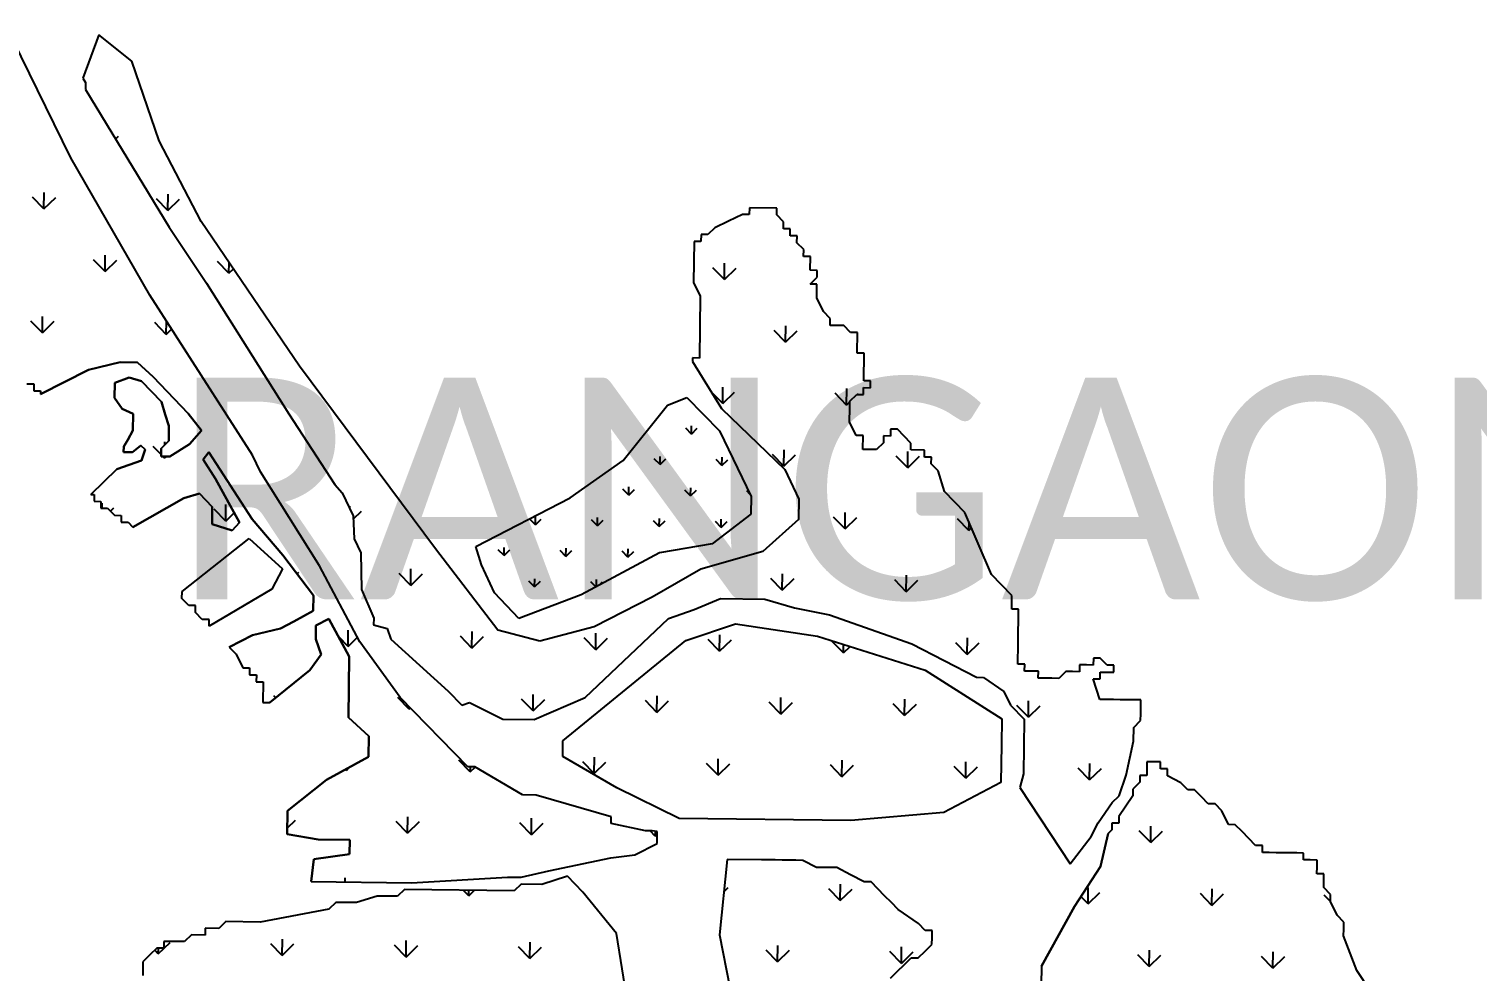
# Model space of a CAD drawing. Header units: metres. Extents: x 265309 to 267425, y 2141467 to 2144180.
# Drawn here: x 265851 to 266691, y 2142648 to 2143194 of the extents above; entities that cross this region are included whole.
import ezdxf

# ---------------------------------------------------------------- set-up
doc = ezdxf.new("R2010")
doc.units = ezdxf.units.M
doc.layers.add('MANGROOVES', color=112, linetype='Continuous')
doc.layers.add('VILLAGE NAME', color=250, linetype='Continuous')
doc.styles.add('MtXpl_Calibri', font='calibri.ttf')

msp = doc.modelspace()

# ---------------------------------------------------------------- linework, layer by layer
at = {"layer": 'MANGROOVES'}
for p, q in [((265875.26, 2143119.45), (265829.05, 2143213.31)), ((265891.41, 2143190.88), (265882.13, 2143165.73)), ((265910.58, 2143175.46), (265891.41, 2143190.88)), ((265926.32, 2143129.34), (265910.58, 2143175.46)), ((265882.13, 2143165.73), (265883.77, 2143163.11)), ((265883.77, 2143163.11), (265883.72, 2143159.14)), ((265883.72, 2143159.14), (265932.25, 2143079.34)), ((265950.83, 2143082.54), (265926.32, 2143129.34)), ((265921.05, 2143039.79), (265875.26, 2143119.45)), ((266268.73, 2143090.55), (266268.67, 2143086.57)), ((266284.64, 2143090.35), (266268.73, 2143090.55)), ((266284.59, 2143086.37), (266284.64, 2143090.35)), ((266007.85, 2142998.71), (265950.83, 2143082.54)), ((266256.69, 2143082.75), (266248.69, 2143078.87)), ((266264.7, 2143086.62), (266256.69, 2143082.75)), ((266268.67, 2143086.57), (266264.7, 2143086.62)), ((266288.51, 2143082.34), (266284.59, 2143086.37)), ((266288.46, 2143078.36), (266288.51, 2143082.34)), ((265932.25, 2143079.34), (265953.89, 2143046.83)), ((266240.68, 2143074.99), (266240.63, 2143071.01)), ((266244.66, 2143074.94), (266240.68, 2143074.99)), ((266248.69, 2143078.87), (266244.66, 2143074.94)), ((266292.44, 2143078.31), (266288.46, 2143078.36)), ((266292.39, 2143074.33), (266292.44, 2143078.31)), ((266296.36, 2143074.28), (266292.39, 2143074.33)), ((266296.31, 2143070.3), (266296.36, 2143074.28)), ((266236.65, 2143071.07), (266236.35, 2143047.2)), ((266240.63, 2143071.01), (266236.65, 2143071.07)), ((266300.24, 2143066.27), (266296.31, 2143070.3)), ((266300.19, 2143062.29), (266300.24, 2143066.27)), ((266304.17, 2143062.24), (266300.19, 2143062.29)), ((266304.07, 2143054.29), (266304.17, 2143062.24)), ((266303.96, 2143046.33), (266307.99, 2143050.26)), ((266308.04, 2143054.24), (266304.07, 2143054.29)), ((266307.99, 2143050.26), (266308.04, 2143054.24)), ((265980.46, 2142947.02), (265921.05, 2143039.79)), ((265953.89, 2143046.83), (266001.65, 2142971.13)), ((266236.35, 2143047.2), (266240.22, 2143039.19)), ((266307.94, 2143046.28), (266303.96, 2143046.33)), ((266307.84, 2143038.32), (266307.94, 2143046.28)), ((266240.22, 2143039.19), (266239.76, 2143003.39)), ((266311.71, 2143030.32), (266307.84, 2143038.32)), ((266315.64, 2143026.29), (266311.71, 2143030.32)), ((266315.59, 2143022.31), (266315.64, 2143026.29)), ((266323.55, 2143022.21), (266315.59, 2143022.31)), ((266327.47, 2143018.18), (266323.55, 2143022.21)), ((266331.45, 2143018.13), (266327.47, 2143018.18)), ((266331.3, 2143006.19), (266331.45, 2143018.13)), ((266335.27, 2143006.14), (266331.3, 2143006.19)), ((266335.07, 2142990.23), (266335.27, 2143006.14)), ((265903.71, 2143001.04), (265885.47, 2142996.58)), ((265885.47, 2142996.58), (265903.71, 2143001.04)), ((265913.85, 2143000.91), (265903.71, 2143001.04)), ((265903.71, 2143001.04), (265913.85, 2143000.91)), ((265923, 2142992.55), (265913.85, 2143000.91)), ((265913.85, 2143000.91), (265923, 2142992.55)), ((266086.66, 2142892.85), (266007.85, 2142998.71)), ((266235.79, 2143003.44), (266235.76, 2143001.45)), ((266235.76, 2143001.45), (266252.5, 2142974.2)), ((266239.76, 2143003.39), (266235.79, 2143003.44)), ((265885.47, 2142996.58), (265857.59, 2142982.41)), ((265857.59, 2142982.41), (265885.47, 2142996.58)), ((265900.62, 2142989.09), (265909.05, 2142992.13)), ((265909.05, 2142992.13), (265900.62, 2142989.09)), ((265909.05, 2142992.13), (265916.22, 2142990.09)), ((265916.22, 2142990.09), (265909.05, 2142992.13)), ((265916.22, 2142990.09), (265927.76, 2142977.96)), ((265927.76, 2142977.96), (265916.22, 2142990.09)), ((265943.27, 2142971.31), (265923, 2142992.55)), ((265923, 2142992.55), (265943.27, 2142971.31)), ((266339.05, 2142990.18), (266335.07, 2142990.23)), ((266339, 2142986.2), (266339.05, 2142990.18)), ((265849.71, 2142988.48), (265853.69, 2142988.43)), ((265853.69, 2142988.43), (265853.64, 2142984.45)), ((265853.64, 2142984.45), (265857.61, 2142984.4)), ((265857.61, 2142984.4), (265857.59, 2142982.41)), ((265900.5, 2142980.25), (265900.62, 2142989.09)), ((265900.62, 2142989.09), (265900.5, 2142980.25)), ((266326.96, 2142978.4), (266330.99, 2142982.32)), ((266330.99, 2142982.32), (266334.97, 2142982.27)), ((266334.97, 2142982.27), (266335.02, 2142986.25)), ((266335.02, 2142986.25), (266339, 2142986.2)), ((265904.92, 2142974.05), (265900.5, 2142980.25)), ((265900.5, 2142980.25), (265904.92, 2142974.05)), ((265911.33, 2142970.97), (265904.92, 2142974.05)), ((265904.92, 2142974.05), (265911.33, 2142970.97)), ((265927.76, 2142977.96), (265929.92, 2142970.59)), ((265929.92, 2142970.59), (265927.76, 2142977.96)), ((266195.49, 2142944.02), (266221.16, 2142975.99)), ((266221.16, 2142975.99), (266232.44, 2142980.48)), ((266232.44, 2142980.48), (266251.47, 2142961.22)), ((266252.5, 2142974.2), (266289.26, 2142938.82)), ((266326.81, 2142966.46), (266326.91, 2142974.42)), ((266326.91, 2142974.42), (266326.96, 2142978.4)), ((265911.21, 2142961.39), (265911.33, 2142970.97)), ((265911.33, 2142970.97), (265911.21, 2142961.39)), ((265929.92, 2142970.59), (265932.08, 2142964.12)), ((265932.08, 2142964.12), (265929.92, 2142970.59)), ((265932.08, 2142964.12), (265931.97, 2142955.43)), ((265931.97, 2142955.43), (265932.08, 2142964.12)), ((265950.94, 2142961.48), (265943.27, 2142971.31)), ((265943.27, 2142971.31), (265950.94, 2142961.48)), ((266001.65, 2142971.13), (266028.35, 2142930.12)), ((266330.69, 2142958.45), (266326.81, 2142966.46)), ((265905.84, 2142952.17), (265908.29, 2142956.03)), ((265908.29, 2142956.03), (265905.84, 2142952.17)), ((265908.29, 2142956.03), (265911.21, 2142961.39)), ((265911.21, 2142961.39), (265908.29, 2142956.03)), ((265944.09, 2142953.48), (265950.94, 2142961.48)), ((265950.94, 2142961.48), (265944.09, 2142953.48)), ((266251.47, 2142961.22), (266269.76, 2142923.2)), ((266334.66, 2142958.4), (266330.69, 2142958.45)), ((266334.56, 2142950.45), (266334.66, 2142958.4)), ((266346.6, 2142958.25), (266346.55, 2142954.27)), ((266350.57, 2142958.2), (266346.6, 2142958.25)), ((266350.62, 2142962.18), (266350.57, 2142958.2)), ((266354.6, 2142962.13), (266350.62, 2142962.18)), ((266358.53, 2142958.1), (266354.6, 2142962.13)), ((266362.46, 2142954.07), (266358.53, 2142958.1)), ((265905.8, 2142948.87), (265905.84, 2142952.17)), ((265905.84, 2142952.17), (265905.8, 2142948.87)), ((265910.9, 2142948.81), (265905.8, 2142948.87)), ((265905.8, 2142948.87), (265910.9, 2142948.81)), ((265915.74, 2142952.64), (265910.9, 2142948.81)), ((265910.9, 2142948.81), (265915.74, 2142952.64)), ((265918.26, 2142950.36), (265915.74, 2142952.64)), ((265915.74, 2142952.64), (265918.26, 2142950.36)), ((265916.23, 2142944.09), (265918.26, 2142950.36)), ((265918.26, 2142950.36), (265916.23, 2142944.09)), ((265927.57, 2142950.99), (265927.51, 2142946.35)), ((265927.51, 2142946.35), (265927.57, 2142950.99)), ((265931.97, 2142955.43), (265927.57, 2142950.99)), ((265927.57, 2142950.99), (265931.97, 2142955.43)), ((265932.6, 2142946.28), (265944.09, 2142953.48)), ((265944.09, 2142953.48), (265932.6, 2142946.28)), ((265955.12, 2142948.81), (265952.01, 2142944.62)), ((265952.01, 2142944.62), (265955.12, 2142948.81)), ((265980.27, 2142909.92), (265955.12, 2142948.81)), ((265955.12, 2142948.81), (265980.27, 2142909.92)), ((266342.52, 2142950.35), (266334.56, 2142950.45)), ((266346.55, 2142954.27), (266342.52, 2142950.35)), ((266362.4, 2142950.09), (266362.46, 2142954.07)), ((266370.36, 2142949.99), (266362.4, 2142950.09)), ((266370.31, 2142946.01), (266370.36, 2142949.99)), ((265886.68, 2142924.35), (265901.92, 2142938.88)), ((265901.92, 2142938.88), (265886.68, 2142924.35)), ((265901.92, 2142938.88), (265916.23, 2142944.09)), ((265916.23, 2142944.09), (265901.92, 2142938.88)), ((265927.51, 2142946.35), (265932.6, 2142946.28)), ((265932.6, 2142946.28), (265927.51, 2142946.35)), ((265952.01, 2142944.62), (265959.01, 2142933.31)), ((265959.01, 2142933.31), (265952.01, 2142944.62)), ((265985.09, 2142937.45), (265980.46, 2142947.02)), ((266164.88, 2142922.26), (266195.49, 2142944.02)), ((266289.26, 2142938.82), (266297.39, 2142921.64)), ((266374.29, 2142945.96), (266370.31, 2142946.01)), ((266374.24, 2142941.98), (266374.29, 2142945.96)), ((266378.16, 2142937.95), (266374.24, 2142941.98)), ((265959.01, 2142933.31), (265972.98, 2142908)), ((265972.98, 2142908), (265959.01, 2142933.31)), ((266019.42, 2142882.86), (265985.09, 2142937.45)), ((266381.99, 2142925.97), (266378.16, 2142937.95)), ((265886.68, 2142924.35), (265888.67, 2142924.32)), ((265888.67, 2142924.32), (265888.62, 2142920.35)), ((265940.63, 2142922.12), (265911.05, 2142905.39)), ((265911.05, 2142905.39), (265940.63, 2142922.12)), ((265949.86, 2142924.91), (265940.63, 2142922.12)), ((265940.63, 2142922.12), (265949.86, 2142924.91)), ((265957.19, 2142917.09), (265949.86, 2142924.91)), ((265949.86, 2142924.91), (265957.19, 2142917.09)), ((266028.35, 2142930.12), (266032.54, 2142925.16)), ((266032.54, 2142925.16), (266039, 2142911.82)), ((266110.07, 2142894.2), (266164.88, 2142922.26)), ((266269.76, 2142923.2), (266269.63, 2142912.92)), ((266393.77, 2142913.88), (266381.99, 2142925.97)), ((265888.62, 2142920.35), (265892.6, 2142920.29)), ((265892.6, 2142920.29), (265892.54, 2142916.32)), ((265892.54, 2142916.32), (265896.52, 2142916.27)), ((265896.52, 2142916.27), (265900.45, 2142912.24)), ((265957.07, 2142907.04), (265957.19, 2142917.09)), ((265957.19, 2142917.09), (265957.07, 2142907.04)), ((266297.39, 2142921.64), (266297.24, 2142909.88)), ((266409.22, 2142877.87), (266393.77, 2142913.88)), ((265900.45, 2142912.24), (265904.43, 2142912.19)), ((265904.43, 2142912.19), (265904.38, 2142908.21)), ((265904.38, 2142908.21), (265908.35, 2142908.16)), ((265908.35, 2142908.16), (265911.05, 2142905.39)), ((265968.69, 2142903.4), (265957.07, 2142907.04)), ((265957.07, 2142907.04), (265968.69, 2142903.4)), ((265972.98, 2142908), (265968.69, 2142903.4)), ((265968.69, 2142903.4), (265972.98, 2142908)), ((265998.23, 2142889.2), (265980.27, 2142909.92)), ((265980.27, 2142909.92), (265998.23, 2142889.2)), ((266039, 2142911.82), (266039.51, 2142898.52)), ((266269.63, 2142912.92), (266247.21, 2142895.65)), ((266297.24, 2142909.88), (266276.5, 2142891.18)), ((265939.66, 2142867.97), (265978.69, 2142898.74)), ((265978.69, 2142898.74), (265997.87, 2142881.15)), ((266039.51, 2142898.52), (266043.38, 2142890.51)), ((266015.93, 2142865.75), (265998.23, 2142889.2)), ((265998.23, 2142889.2), (266015.93, 2142865.75)), ((266043.38, 2142890.51), (266043.8, 2142869.24)), ((266122.89, 2142845.71), (266086.66, 2142892.85)), ((266113.37, 2142883.47), (266110.07, 2142894.2)), ((266216.65, 2142890.44), (266171.21, 2142866.15)), ((266247.21, 2142895.65), (266216.65, 2142890.44)), ((266276.5, 2142891.18), (266240.67, 2142881.01)), ((265997.87, 2142881.15), (265991.74, 2142869.38)), ((266042.72, 2142838.8), (266019.42, 2142882.86)), ((266120.97, 2142867.28), (266113.37, 2142883.47)), ((266240.67, 2142881.01), (266212.37, 2142864.68)), ((266421, 2142865.79), (266409.22, 2142877.87)), ((265939.61, 2142863.99), (265939.66, 2142867.97)), ((265943.54, 2142859.96), (265939.61, 2142863.99)), ((265991.74, 2142869.38), (265955.32, 2142847.87)), ((266015.82, 2142856.87), (266015.93, 2142865.75)), ((266015.93, 2142865.75), (266015.82, 2142856.87)), ((266043.8, 2142869.24), (266050.85, 2142852.62)), ((266134.93, 2142852.48), (266120.97, 2142867.28)), ((266171.21, 2142866.15), (266134.93, 2142852.48)), ((266212.37, 2142864.68), (266178.73, 2142847.65)), ((266236.72, 2142857.6), (266251.9, 2142863.97)), ((266251.9, 2142863.97), (266277.76, 2142863.64)), ((266277.76, 2142863.64), (266294.9, 2142858.56)), ((266420.95, 2142861.81), (266421, 2142865.79)), ((265947.52, 2142859.91), (265943.54, 2142859.96)), ((265947.47, 2142855.93), (265947.52, 2142859.91)), ((265951.39, 2142851.9), (265947.47, 2142855.93)), ((266004.58, 2142850.64), (266015.82, 2142856.87)), ((266015.82, 2142856.87), (266004.58, 2142850.64)), ((266221.92, 2142852.42), (266236.72, 2142857.6)), ((266294.9, 2142858.56), (266315.26, 2142854.47)), ((266420.9, 2142857.83), (266420.95, 2142861.81)), ((266424.87, 2142857.78), (266420.9, 2142857.83)), ((266424.82, 2142853.8), (266424.87, 2142857.78)), ((265955.37, 2142851.85), (265951.39, 2142851.9)), ((265955.32, 2142847.87), (265955.37, 2142851.85)), ((265980.55, 2142842.76), (265996.78, 2142846.65)), ((265996.78, 2142846.65), (265980.55, 2142842.76)), ((265996.78, 2142846.65), (266004.58, 2142850.64)), ((266004.58, 2142850.64), (265996.78, 2142846.65)), ((266017.32, 2142848.36), (266017.22, 2142840.4)), ((266017.22, 2142840.4), (266017.32, 2142848.36)), ((266024.89, 2142852.14), (266017.32, 2142848.36)), ((266017.32, 2142848.36), (266024.89, 2142852.14)), ((266036.68, 2142830.36), (266024.89, 2142852.14)), ((266024.89, 2142852.14), (266036.68, 2142830.36)), ((266050.85, 2142852.62), (266050.8, 2142848.64)), ((266050.8, 2142848.64), (266058.74, 2142846.55)), ((266058.74, 2142846.55), (266060.75, 2142840.45)), ((266178.73, 2142847.65), (266147.11, 2142839.33)), ((266173.58, 2142806.61), (266221.92, 2142852.42)), ((266231.91, 2142839.54), (266260.7, 2142849.2)), ((266260.7, 2142849.2), (266308.25, 2142842.14)), ((266315.26, 2142854.47), (266362.92, 2142837.7)), ((266424.72, 2142845.84), (266424.77, 2142849.82)), ((266424.77, 2142849.82), (266424.82, 2142853.8)), ((265967.1, 2142835.79), (265980.55, 2142842.76)), ((265980.55, 2142842.76), (265967.1, 2142835.79)), ((266017.22, 2142840.4), (266020.29, 2142831.48)), ((266020.29, 2142831.48), (266017.22, 2142840.4)), ((266066.18, 2142806.66), (266042.72, 2142838.8)), ((266060.75, 2142840.45), (266094.07, 2142810.29)), ((266147.11, 2142839.33), (266122.89, 2142845.71)), ((266160.59, 2142781.38), (266231.91, 2142839.54)), ((266308.25, 2142842.14), (266370.7, 2142822.37)), ((266424.62, 2142837.89), (266424.67, 2142841.87)), ((266424.67, 2142841.87), (266424.72, 2142845.84)), ((265967.1, 2142835.79), (265971.03, 2142831.76)), ((265971.03, 2142831.76), (265974.9, 2142823.75)), ((266020.29, 2142831.48), (266013.8, 2142822.45)), ((266013.8, 2142822.45), (266020.29, 2142831.48)), ((266036.23, 2142795.07), (266036.68, 2142830.36)), ((266036.68, 2142830.36), (266036.23, 2142795.07)), ((266362.92, 2142837.7), (266400.5, 2142818.3)), ((266424.47, 2142825.95), (266424.52, 2142829.93)), ((266424.52, 2142829.93), (266424.57, 2142833.91)), ((266424.57, 2142833.91), (266424.62, 2142837.89)), ((265974.9, 2142823.75), (265978.88, 2142823.7)), ((265978.88, 2142823.7), (265978.83, 2142819.72)), ((266013.8, 2142822.45), (265990.56, 2142803.65)), ((265990.56, 2142803.65), (266013.8, 2142822.45)), ((266370.7, 2142822.37), (266415.12, 2142794.23)), ((266428.44, 2142825.9), (266424.47, 2142825.95)), ((266428.39, 2142821.92), (266428.44, 2142825.9)), ((266432.37, 2142821.87), (266428.39, 2142821.92)), ((266436.35, 2142821.82), (266432.37, 2142821.87)), ((266436.3, 2142817.84), (266436.35, 2142821.82)), ((266452.26, 2142821.62), (266448.23, 2142817.69)), ((266456.24, 2142821.57), (266452.26, 2142821.62)), ((266460.21, 2142821.52), (266456.24, 2142821.57)), ((266460.26, 2142825.49), (266460.21, 2142821.52)), ((266464.24, 2142825.44), (266460.26, 2142825.49)), ((266468.22, 2142825.39), (266464.24, 2142825.44)), ((266468.27, 2142829.37), (266468.22, 2142825.39)), ((266472.25, 2142829.32), (266468.27, 2142829.37)), ((266472.1, 2142817.39), (266472.15, 2142821.36)), ((266472.15, 2142821.36), (266476.12, 2142821.31)), ((266476.17, 2142825.29), (266472.25, 2142829.32)), ((266476.12, 2142821.31), (266480.1, 2142821.26)), ((266480.15, 2142825.24), (266476.17, 2142825.29)), ((266480.1, 2142821.26), (266480.15, 2142825.24)), ((265978.83, 2142819.72), (265982.81, 2142819.67)), ((265982.81, 2142819.67), (265982.76, 2142815.69)), ((265982.76, 2142815.69), (265986.73, 2142815.64)), ((265986.73, 2142815.64), (265986.58, 2142803.71)), ((266400.5, 2142818.3), (266404.47, 2142818.25)), ((266404.47, 2142818.25), (266416.31, 2142810.14)), ((266440.28, 2142817.79), (266436.3, 2142817.84)), ((266444.25, 2142817.74), (266440.28, 2142817.79)), ((266448.23, 2142817.69), (266444.25, 2142817.74)), ((266471.94, 2142805.45), (266468.12, 2142817.44)), ((266468.12, 2142817.44), (266472.1, 2142817.39)), ((266105.45, 2142766.37), (266066.18, 2142806.66)), ((266094.07, 2142810.29), (266101.93, 2142802.23)), ((266143.99, 2142793.73), (266173.58, 2142806.61)), ((266416.31, 2142810.14), (266420.18, 2142802.13)), ((266475.92, 2142805.4), (266471.94, 2142805.45)), ((266479.9, 2142805.35), (266475.92, 2142805.4)), ((266483.88, 2142805.3), (266479.9, 2142805.35)), ((266487.85, 2142805.25), (266483.88, 2142805.3)), ((266491.83, 2142805.2), (266487.85, 2142805.25)), ((266495.81, 2142805.15), (266491.83, 2142805.2)), ((266495.76, 2142801.17), (266495.81, 2142805.15)), ((265986.58, 2142803.71), (265990.56, 2142803.65)), ((266101.93, 2142802.23), (266106.48, 2142803.71)), ((266106.48, 2142803.71), (266125.69, 2142793.97)), ((266420.18, 2142802.13), (266428.04, 2142794.08)), ((266495.66, 2142793.21), (266495.71, 2142797.19)), ((266495.71, 2142797.19), (266495.76, 2142801.17)), ((266047.94, 2142784.22), (266036.23, 2142795.07)), ((266036.23, 2142795.07), (266047.94, 2142784.22)), ((266125.69, 2142793.97), (266143.99, 2142793.73)), ((266415.12, 2142794.23), (266414.93, 2142779.2)), ((266428.04, 2142794.08), (266427.63, 2142762.25)), ((266491.52, 2142781.33), (266491.63, 2142789.28)), ((266491.63, 2142789.28), (266495.66, 2142793.21)), ((266047.79, 2142772.09), (266047.94, 2142784.22)), ((266047.94, 2142784.22), (266047.79, 2142772.09)), ((266160.47, 2142772.43), (266160.59, 2142781.38)), ((266414.93, 2142779.2), (266414.65, 2142757.36)), ((266487.29, 2142761.49), (266491.52, 2142781.33)), ((266023.47, 2142758.75), (266047.79, 2142772.09)), ((266047.79, 2142772.09), (266023.47, 2142758.75)), ((266191.77, 2142754.13), (266160.47, 2142772.43)), ((266109.43, 2142766.32), (266105.45, 2142766.37)), ((266137.06, 2142750.05), (266109.43, 2142766.32)), ((266499.28, 2142765.31), (266499.23, 2142761.33)), ((266499.33, 2142769.29), (266499.28, 2142765.31)), ((266503.3, 2142769.24), (266499.33, 2142769.29)), ((266507.28, 2142769.19), (266503.3, 2142769.24)), ((266507.23, 2142765.21), (266507.28, 2142769.19)), ((266511.21, 2142765.16), (266507.23, 2142765.21)), ((266511.16, 2142761.18), (266511.21, 2142765.16)), ((266000.91, 2142740.82), (266023.47, 2142758.75)), ((266023.47, 2142758.75), (266000.91, 2142740.82)), ((266228.08, 2142736.48), (266191.77, 2142754.13)), ((266414.65, 2142757.36), (266381.47, 2142739.89)), ((266427.63, 2142762.25), (266425.54, 2142754.32)), ((266425.54, 2142754.32), (266454.81, 2142710.18)), ((266425.54, 2142754.32), (266454.81, 2142710.18)), ((266483.16, 2142749.6), (266487.29, 2142761.49)), ((266495.2, 2142757.41), (266491.17, 2142753.48)), ((266495.25, 2142761.39), (266495.2, 2142757.41)), ((266499.23, 2142761.33), (266495.25, 2142761.39)), ((266519.06, 2142757.1), (266511.16, 2142761.18)), ((266522.99, 2142753.07), (266519.06, 2142757.1)), ((266145.02, 2142749.95), (266137.06, 2142750.05)), ((266188.62, 2142737.46), (266145.02, 2142749.95)), ((266471.03, 2142733.84), (266479.13, 2142745.68)), ((266479.13, 2142745.68), (266483.16, 2142749.6)), ((266491.12, 2142749.5), (266483.01, 2142737.67)), ((266491.17, 2142753.48), (266491.12, 2142749.5)), ((266526.97, 2142753.02), (266522.99, 2142753.07)), ((266530.89, 2142748.99), (266526.97, 2142753.02)), ((266534.82, 2142744.96), (266530.89, 2142748.99)), ((266000.74, 2142727.39), (266000.91, 2142740.82)), ((266000.91, 2142740.82), (266000.74, 2142727.39)), ((266188.57, 2142733.48), (266188.62, 2142737.46)), ((266381.47, 2142739.89), (266327.67, 2142735.2)), ((266483.01, 2142737.67), (266482.96, 2142733.69)), ((266538.8, 2142744.91), (266534.82, 2142744.96)), ((266542.72, 2142740.88), (266538.8, 2142744.91)), ((266546.6, 2142732.88), (266542.72, 2142740.88)), ((266208.4, 2142729.24), (266188.57, 2142733.48)), ((266212.38, 2142729.19), (266208.4, 2142729.24)), ((266215.18, 2142728.89), (266212.38, 2142729.19)), ((266215.32, 2142721.93), (266215.18, 2142728.89)), ((266215.32, 2142721.93), (266215.18, 2142728.81)), ((266327.67, 2142735.2), (266228.08, 2142736.48)), ((266466.95, 2142725.94), (266471.03, 2142733.84)), ((266478.93, 2142729.76), (266476.92, 2142727.8)), ((266478.98, 2142733.74), (266478.93, 2142729.76)), ((266482.96, 2142733.69), (266478.98, 2142733.74)), ((266550.58, 2142732.83), (266546.6, 2142732.88)), ((266554.5, 2142728.8), (266550.58, 2142732.83)), ((266558.43, 2142724.77), (266554.5, 2142728.8)), ((266018.7, 2142724.2), (266000.74, 2142727.39)), ((266000.74, 2142727.39), (266018.7, 2142724.2)), ((266036.92, 2142723.97), (266018.7, 2142724.2)), ((266018.7, 2142724.2), (266036.92, 2142723.97)), ((266036.82, 2142715.77), (266036.92, 2142723.97)), ((266036.92, 2142723.97), (266036.82, 2142715.77)), ((266202.26, 2142715.4), (266215.32, 2142721.93)), ((266202.26, 2142715.4), (266215.32, 2142721.93)), ((266454.81, 2142710.18), (266466.95, 2142725.94)), ((266472.37, 2142708.55), (266476.92, 2142727.8)), ((266476.92, 2142727.8), (266472.37, 2142708.55)), ((266562.36, 2142720.74), (266558.43, 2142724.77)), ((266566.33, 2142720.69), (266562.36, 2142720.74)), ((266566.28, 2142716.71), (266566.33, 2142720.69)), ((266014.51, 2142699.9), (266016.05, 2142712.85)), ((266016.05, 2142712.85), (266014.51, 2142699.9)), ((266016.05, 2142712.85), (266036.82, 2142715.77)), ((266036.82, 2142715.77), (266016.05, 2142712.85)), ((266152.41, 2142706.09), (266188.31, 2142713.59)), ((266188.31, 2142713.59), (266202.26, 2142715.4)), ((266255.93, 2142712.72), (266251.4, 2142669.01)), ((266275.82, 2142712.47), (266255.93, 2142712.72)), ((266283.78, 2142712.37), (266275.82, 2142712.47)), ((266287.75, 2142712.32), (266283.78, 2142712.37)), ((266291.73, 2142712.27), (266287.75, 2142712.32)), ((266295.71, 2142712.21), (266291.73, 2142712.27)), ((266299.69, 2142712.16), (266295.71, 2142712.21)), ((266307.59, 2142708.08), (266299.69, 2142712.16)), ((266570.26, 2142716.66), (266566.28, 2142716.71)), ((266574.24, 2142716.61), (266570.26, 2142716.66)), ((266578.22, 2142716.56), (266574.24, 2142716.61)), ((266582.19, 2142716.51), (266578.22, 2142716.56)), ((266586.17, 2142716.45), (266582.19, 2142716.51)), ((266590.15, 2142716.4), (266586.17, 2142716.45)), ((266590.1, 2142712.43), (266590.15, 2142716.4)), ((266594.08, 2142712.37), (266590.1, 2142712.43)), ((266598.05, 2142712.32), (266594.08, 2142712.37)), ((266598, 2142708.35), (266598.05, 2142712.32)), ((266136.45, 2142702.32), (266152.41, 2142706.09)), ((266319.52, 2142707.93), (266307.59, 2142708.08)), ((266327.43, 2142703.85), (266319.52, 2142707.93)), ((266335.33, 2142699.77), (266327.43, 2142703.85)), ((266457.28, 2142685.43), (266472.37, 2142708.55)), ((266472.37, 2142708.55), (266457.28, 2142685.43)), ((266597.95, 2142704.37), (266598, 2142708.35)), ((266601.93, 2142704.32), (266597.95, 2142704.37)), ((266601.88, 2142700.34), (266601.93, 2142704.32)), ((266014.51, 2142699.9), (266072.76, 2142699.15)), ((266068.73, 2142695.23), (266064.71, 2142691.3)), ((266132.37, 2142694.41), (266068.73, 2142695.23)), ((266072.76, 2142699.15), (266128.5, 2142702.42)), ((266128.5, 2142702.42), (266136.45, 2142702.32)), ((266136.4, 2142698.34), (266132.37, 2142694.41)), ((266148.34, 2142698.19), (266136.4, 2142698.34)), ((266163.33, 2142702.97), (266148.34, 2142698.19)), ((266172.15, 2142693.69), (266163.33, 2142702.97)), ((266339.31, 2142699.72), (266335.33, 2142699.77)), ((266347.16, 2142691.66), (266339.31, 2142699.72)), ((266601.83, 2142696.36), (266601.88, 2142700.34)), ((266605.75, 2142692.33), (266601.83, 2142696.36)), ((266028.86, 2142687.78), (266024.83, 2142683.85)), ((266040.79, 2142687.63), (266028.86, 2142687.78)), ((266052.77, 2142691.45), (266040.79, 2142687.63)), ((266064.71, 2142691.3), (266052.77, 2142691.45)), ((266191.73, 2142669.77), (266172.15, 2142693.69)), ((266351.09, 2142687.63), (266347.16, 2142691.66)), ((266355.02, 2142683.6), (266351.09, 2142687.63)), ((266605.7, 2142688.35), (266605.75, 2142692.33)), ((266609.58, 2142680.35), (266605.7, 2142688.35)), ((266024.83, 2142683.85), (265984.95, 2142676.4)), ((266366.85, 2142675.49), (266355.02, 2142683.6)), ((266438.14, 2142650.71), (266457.28, 2142685.43)), ((266457.28, 2142685.43), (266438.14, 2142650.71)), ((266613.5, 2142676.32), (266609.58, 2142680.35)), ((265953.08, 2142672.83), (265953.03, 2142668.86)), ((265961.03, 2142672.73), (265953.08, 2142672.83)), ((265965.06, 2142676.66), (265961.03, 2142672.73)), ((265984.95, 2142676.4), (265965.06, 2142676.66)), ((266370.77, 2142671.47), (266366.85, 2142675.49)), ((266374.75, 2142671.41), (266370.77, 2142671.47)), ((266374.7, 2142667.44), (266374.75, 2142671.41)), ((266613.4, 2142668.36), (266613.45, 2142672.34)), ((266613.45, 2142672.34), (266613.5, 2142676.32)), ((265929.11, 2142665.18), (265929.06, 2142661.2)), ((265941.04, 2142665.03), (265929.11, 2142665.18)), ((265945.07, 2142668.96), (265941.04, 2142665.03)), ((265953.03, 2142668.86), (265945.07, 2142668.96)), ((266199.14, 2142622.85), (266191.73, 2142669.77)), ((266251.4, 2142669.01), (266257.45, 2142638.52)), ((266370.62, 2142659.53), (266374.65, 2142663.46)), ((266374.65, 2142663.46), (266374.7, 2142667.44)), ((266621.1, 2142648.37), (266613.4, 2142668.36)), ((265917.03, 2142653.4), (265916.93, 2142645.44)), ((265921.06, 2142657.33), (265917.03, 2142653.4)), ((265925.08, 2142661.26), (265921.06, 2142657.33)), ((265929.06, 2142661.2), (265925.08, 2142661.26)), ((266350.53, 2142643.87), (266362.61, 2142655.65)), ((266362.61, 2142655.65), (266366.59, 2142655.6)), ((266366.59, 2142655.6), (266370.62, 2142659.53)), ((266438.14, 2142650.71), (266437.53, 2142602.97)), ((266628.91, 2142636.33), (266621.1, 2142648.37))]:
    msp.add_line(p, q, dxfattribs=at)
at = {"layer": 'MANGROOVES', "linetype": 'Continuous'}
for p, q in [((265901.18, 2143130.42), (265902.78, 2143131.98)), ((265859.59, 2143089.88), (265859.71, 2143099.4)), ((265931.42, 2143088.96), (265931.54, 2143098.48)), ((265859.59, 2143089.88), (265852.94, 2143096.7)), ((265859.59, 2143089.88), (265866.41, 2143096.52)), ((265931.42, 2143088.96), (265924.77, 2143095.78)), ((265931.42, 2143088.96), (265938.24, 2143095.61)), ((265895.04, 2143053.5), (265888.4, 2143060.32)), ((265895.04, 2143053.5), (265895.17, 2143063.02)), ((265895.04, 2143053.5), (265901.86, 2143060.15)), ((265966.88, 2143052.58), (265960.23, 2143059.4)), ((265966.88, 2143052.58), (265966.96, 2143058.83)), ((266254.22, 2143048.9), (266254.35, 2143058.42)), ((265966.88, 2143052.58), (265969.48, 2143055.12)), ((266254.22, 2143048.9), (266247.58, 2143055.72)), ((266254.22, 2143048.9), (266261.05, 2143055.55)), ((265858.67, 2143018.04), (265852.02, 2143024.86)), ((265858.67, 2143018.04), (265858.79, 2143027.56)), ((265858.67, 2143018.04), (265865.49, 2143024.69)), ((265930.5, 2143017.12), (265923.85, 2143023.94)), ((265930.5, 2143017.12), (265930.6, 2143024.88)), ((265930.5, 2143017.12), (265933.62, 2143020.16)), ((266289.68, 2143012.52), (266283.03, 2143019.34)), ((266289.68, 2143012.52), (266289.8, 2143022.05)), ((266289.68, 2143012.52), (266296.5, 2143019.17)), ((265900.6, 2142987.98), (265900.95, 2142988.31)), ((266253.31, 2142977.06), (266246.66, 2142983.89)), ((266253.31, 2142977.06), (266253.43, 2142986.59)), ((266253.31, 2142977.06), (266260.13, 2142983.71)), ((266325.14, 2142976.15), (266318.49, 2142982.97)), ((266325.14, 2142976.14), (266325.26, 2142985.67)), ((266331.47, 2142982.32), (266331.96, 2142982.79)), ((266325.14, 2142976.15), (266326.96, 2142977.92)), ((266235.12, 2142959.34), (266235.18, 2142964.1)), ((266235.12, 2142959.34), (266231.79, 2142962.75)), ((266235.12, 2142959.34), (266238.53, 2142962.66)), ((265927.52, 2142947.4), (265922.93, 2142952.11)), ((265929.68, 2142953.12), (265929.7, 2142954.81)), ((266288.76, 2142940.69), (266282.12, 2142947.51)), ((266288.76, 2142940.69), (266288.89, 2142950.21)), ((266288.76, 2142940.69), (266295.58, 2142947.34)), ((266360.6, 2142939.77), (266360.72, 2142949.29)), ((265929.58, 2142945.28), (265928.56, 2142946.33)), ((265929.58, 2142945.28), (265929.6, 2142946.32)), ((265929.58, 2142945.28), (265930.63, 2142946.31)), ((266216.93, 2142941.61), (266213.6, 2142945.02)), ((266216.93, 2142941.61), (266216.99, 2142946.37)), ((266216.93, 2142941.61), (266220.34, 2142944.93)), ((266252.85, 2142941.15), (266249.52, 2142944.56)), ((266252.85, 2142941.15), (266252.91, 2142945.91)), ((266252.85, 2142941.15), (266256.26, 2142944.47)), ((266360.6, 2142939.77), (266353.95, 2142946.59)), ((266360.6, 2142939.77), (266367.42, 2142946.42)), ((266198.74, 2142923.88), (266195.41, 2142927.29)), ((266198.74, 2142923.88), (266198.8, 2142928.64)), ((266198.74, 2142923.88), (266202.15, 2142927.2)), ((266234.66, 2142923.42), (266231.33, 2142926.83)), ((266234.66, 2142923.42), (266234.72, 2142928.18)), ((266234.66, 2142923.42), (266238.07, 2142926.74)), ((266269.2, 2142924.37), (266267.25, 2142926.37)), ((265893.29, 2142916.31), (265893.33, 2142919.35)), ((265898.12, 2142914.62), (265900.03, 2142916.47)), ((265965.04, 2142908.91), (265958.39, 2142915.73)), ((265965.04, 2142908.91), (265965.16, 2142918.43)), ((265965.04, 2142908.91), (265969.88, 2142913.62)), ((266036.98, 2142916), (266037, 2142917.51)), ((266039.07, 2142910.12), (266043.7, 2142914.64)), ((266324.22, 2142904.31), (266324.34, 2142913.83)), ((266144.63, 2142906.61), (266141.31, 2142910.02)), ((266144.63, 2142906.61), (266144.69, 2142911.37)), ((266144.63, 2142906.61), (266148.04, 2142909.93)), ((266180.55, 2142906.15), (266177.23, 2142909.56)), ((266180.55, 2142906.15), (266180.61, 2142910.91)), ((266180.55, 2142906.15), (266183.96, 2142909.47)), ((266216.47, 2142905.69), (266213.14, 2142909.1)), ((266216.47, 2142905.69), (266216.53, 2142910.45)), ((266216.47, 2142905.69), (266219.88, 2142909.01)), ((266252.39, 2142905.23), (266249.06, 2142908.64)), ((266252.39, 2142905.23), (266252.45, 2142909.99)), ((266252.39, 2142905.23), (266255.8, 2142908.55)), ((266324.22, 2142904.31), (266317.57, 2142911.13)), ((266324.22, 2142904.31), (266331.04, 2142910.96)), ((266396.06, 2142903.39), (266389.41, 2142910.21)), ((266396.06, 2142903.39), (266396.12, 2142908.39)), ((266396.06, 2142903.39), (266397.62, 2142904.91)), ((266126.44, 2142888.88), (266123.12, 2142892.29)), ((266126.44, 2142888.88), (266126.5, 2142893.64)), ((266126.44, 2142888.88), (266129.85, 2142892.2)), ((266162.36, 2142888.42), (266159.04, 2142891.83)), ((266162.36, 2142888.42), (266162.42, 2142893.18)), ((266162.36, 2142888.42), (266165.77, 2142891.74)), ((266198.28, 2142887.96), (266194.95, 2142891.37)), ((266198.28, 2142887.96), (266198.34, 2142892.72)), ((266198.28, 2142887.96), (266201.69, 2142891.28)), ((266072.34, 2142871.61), (266072.46, 2142881.13)), ((266006.44, 2142878.32), (266007.32, 2142879.18)), ((266072.34, 2142871.61), (266065.69, 2142878.43)), ((266072.34, 2142871.61), (266079.16, 2142878.26)), ((266144.17, 2142870.69), (266140.85, 2142874.1)), ((266144.17, 2142870.69), (266144.23, 2142875.45)), ((266144.17, 2142870.69), (266147.58, 2142874.01)), ((266179.66, 2142870.67), (266176.77, 2142873.64)), ((266180.1, 2142870.9), (266180.15, 2142874.99)), ((266181.61, 2142871.71), (266183.5, 2142873.55)), ((266287.84, 2142868.85), (266281.2, 2142875.67)), ((266287.84, 2142868.85), (266287.97, 2142878.37)), ((266287.84, 2142868.85), (266294.66, 2142875.5)), ((266359.68, 2142867.93), (266353.03, 2142874.75)), ((266359.68, 2142867.93), (266359.8, 2142877.46)), ((266359.68, 2142867.93), (266366.5, 2142874.58)), ((266035.96, 2142836.15), (266030.53, 2142841.72)), ((266035.96, 2142836.15), (266036.08, 2142845.67)), ((266035.96, 2142836.15), (266041.34, 2142841.4)), ((266107.79, 2142835.23), (266101.15, 2142842.05)), ((266107.79, 2142835.23), (266107.92, 2142844.76)), ((266107.79, 2142835.23), (266114.61, 2142841.88)), ((266179.63, 2142834.31), (266172.98, 2142841.13)), ((266179.63, 2142834.31), (266179.75, 2142843.84)), ((266179.63, 2142834.31), (266186.45, 2142840.96)), ((266251.47, 2142833.39), (266244.82, 2142840.21)), ((266251.47, 2142833.39), (266251.59, 2142842.92)), ((266251.47, 2142833.39), (266258.29, 2142840.04)), ((266323.3, 2142832.47), (266316.65, 2142839.29)), ((266395.14, 2142831.55), (266388.49, 2142838.37)), ((266395.14, 2142831.55), (266395.26, 2142841.08)), ((266395.14, 2142831.55), (266401.96, 2142838.2)), ((266323.3, 2142832.47), (266323.36, 2142837.36)), ((266323.3, 2142832.47), (266327.1, 2142836.18)), ((265993.99, 2142806.43), (265992.93, 2142807.51)), ((266071.42, 2142799.77), (266064.77, 2142806.59)), ((266143.25, 2142798.85), (266136.6, 2142805.67)), ((266143.25, 2142798.85), (266143.37, 2142808.38)), ((266143.25, 2142798.85), (266150.07, 2142805.5)), ((266215.09, 2142797.93), (266208.44, 2142804.75)), ((266215.09, 2142797.93), (266215.21, 2142807.46)), ((266215.09, 2142797.93), (266221.91, 2142804.58)), ((266286.92, 2142797.01), (266287.05, 2142806.54)), ((266358.76, 2142796.09), (266358.88, 2142805.62)), ((266430.6, 2142795.18), (266430.72, 2142804.7)), ((266071.42, 2142799.77), (266071.44, 2142801.27)), ((266071.42, 2142799.77), (266072.18, 2142800.51)), ((266286.92, 2142797.01), (266280.28, 2142803.84)), ((266286.92, 2142797.01), (266293.75, 2142803.66)), ((266358.76, 2142796.1), (266352.11, 2142802.92)), ((266358.76, 2142796.1), (266365.58, 2142802.74)), ((266430.6, 2142795.18), (266423.95, 2142802)), ((266430.6, 2142795.18), (266437.42, 2142801.82)), ((266178.71, 2142762.48), (266178.83, 2142772)), ((266250.55, 2142761.56), (266250.67, 2142771.08)), ((266035.04, 2142764.31), (266034.54, 2142764.82)), ((266035.04, 2142764.31), (266036.87, 2142766.1)), ((266035.04, 2142764.31), (266035.05, 2142765.1)), ((266106.87, 2142763.4), (266100.23, 2142770.22)), ((266106.87, 2142763.4), (266106.91, 2142766.36)), ((266106.87, 2142763.4), (266109.71, 2142766.16)), ((266178.71, 2142762.48), (266172.06, 2142769.3)), ((266178.71, 2142762.48), (266185.53, 2142769.12)), ((266250.55, 2142761.56), (266243.9, 2142768.38)), ((266250.55, 2142761.56), (266257.37, 2142768.2)), ((266322.38, 2142760.64), (266315.73, 2142767.46)), ((266322.38, 2142760.64), (266322.5, 2142770.16)), ((266322.38, 2142760.64), (266329.2, 2142767.29)), ((266394.22, 2142759.72), (266387.57, 2142766.54)), ((266394.22, 2142759.72), (266394.34, 2142769.24)), ((266394.22, 2142759.72), (266401.04, 2142766.37)), ((266466.06, 2142758.8), (266459.41, 2142765.62)), ((266466.06, 2142758.8), (266466.18, 2142768.32)), ((266466.06, 2142758.8), (266472.88, 2142765.45)), ((266070.5, 2142727.94), (266070.62, 2142737.46)), ((266000.79, 2142730.93), (266005.48, 2142735.5)), ((266070.5, 2142727.94), (266063.85, 2142734.76)), ((266070.5, 2142727.94), (266077.32, 2142734.59)), ((266142.33, 2142727.02), (266135.68, 2142733.84)), ((266142.33, 2142727.02), (266142.45, 2142736.54)), ((266142.33, 2142727.02), (266149.15, 2142733.67)), ((266214.17, 2142726.1), (266211.14, 2142729.21)), ((266214.17, 2142726.1), (266214.21, 2142729)), ((266501.51, 2142722.42), (266494.86, 2142729.24)), ((266501.51, 2142722.42), (266501.64, 2142731.94)), ((266501.51, 2142722.42), (266508.33, 2142729.07)), ((266214.17, 2142726.1), (266215.22, 2142727.12)), ((266034.21, 2142699.65), (266034.24, 2142702)), ((266253.99, 2142693.97), (266256.45, 2142696.37)), ((266321.46, 2142688.8), (266314.81, 2142695.62)), ((266321.46, 2142688.8), (266321.59, 2142698.32)), ((266321.46, 2142688.8), (266328.28, 2142695.45)), ((266465.14, 2142686.96), (266465.26, 2142696.49)), ((266536.97, 2142686.04), (266537.09, 2142695.57)), ((266105.95, 2142691.56), (266102.81, 2142694.79)), ((266105.95, 2142691.56), (266106, 2142694.75)), ((266105.95, 2142691.56), (266109.19, 2142694.71)), ((266465.14, 2142686.96), (266461.03, 2142691.18)), ((266465.14, 2142686.96), (266471.96, 2142693.61)), ((266536.97, 2142686.04), (266530.32, 2142692.86)), ((266536.97, 2142686.04), (266543.79, 2142692.69)), ((266605.75, 2142688.26), (266602.16, 2142691.94)), ((265925.9, 2142657.94), (265932.73, 2142664.59)), ((265997.74, 2142657.02), (265991.09, 2142663.84)), ((265997.74, 2142657.02), (265997.86, 2142666.54)), ((265997.74, 2142657.02), (266004.56, 2142663.67)), ((266069.58, 2142656.1), (266062.93, 2142662.92)), ((266069.58, 2142656.1), (266069.7, 2142665.62)), ((266069.58, 2142656.1), (266076.4, 2142662.75)), ((266141.41, 2142655.18), (266134.76, 2142662)), ((266141.41, 2142655.18), (266141.53, 2142664.71)), ((266141.41, 2142655.18), (266148.23, 2142661.83)), ((266285.09, 2142653.34), (266285.21, 2142662.87)), ((266356.92, 2142652.42), (266357.04, 2142661.95)), ((265925.9, 2142657.94), (265923.85, 2142660.05)), ((265925.9, 2142657.94), (265925.95, 2142661.24)), ((266285.09, 2142653.34), (266278.44, 2142660.16)), ((266285.09, 2142653.34), (266291.91, 2142659.99)), ((266356.92, 2142652.42), (266350.27, 2142659.24)), ((266356.92, 2142652.42), (266363.74, 2142659.07)), ((266500.59, 2142650.58), (266493.95, 2142657.4)), ((266500.59, 2142650.58), (266500.72, 2142660.11)), ((266500.59, 2142650.58), (266507.41, 2142657.23)), ((266572.43, 2142649.66), (266565.78, 2142656.48)), ((266572.43, 2142649.66), (266572.55, 2142659.19)), ((266572.43, 2142649.66), (266579.25, 2142656.31))]:
    msp.add_line(p, q, dxfattribs=at)

# ---------------------------------------------------------------- texts
at = {"layer": 'VILLAGE NAME', "style": 'MtXpl_Calibri'}
msp.add_text('RANGAON', height=128.647, dxfattribs=at).set_placement((265933.73, 2142863.47))

doc.saveas('drawing.dxf')
